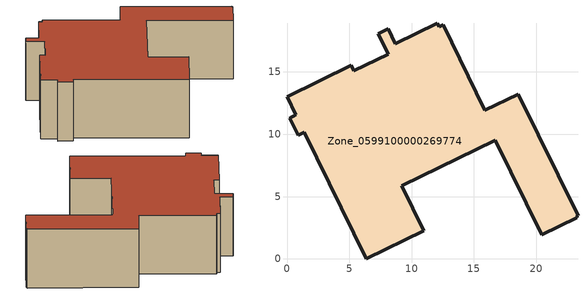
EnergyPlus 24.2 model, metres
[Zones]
Zone_0599100000269774
 floor ground (C_G): 12.22,18.62 12.55,18.77 15.88,11.92 18.58,13.21 23.36,3.44 23.21,3.36 23.25,3.29 20.44,1.92 16.73,9.52 9.23,5.85 10.98,2.26 6.37,0 1.39,10.18 0.89,9.94 0.22,11.3 0.72,11.55 0,13.03 5.14,15.55 5.36,15.09 8.12,16.44 7.32,18.09 8.12,18.46 8.69,17.27 12.05,18.92 z0
 wall outside (C_F): 0,13.03 0.72,11.55 0.22,11.3 0.89,9.94 1.39,10.18 6.37,0 10.98,2.26 9.23,5.85 16.73,9.52 20.44,1.92 23.25,3.29 23.21,3.36 23.36,3.44 18.58,13.21 15.88,11.92 12.55,18.77 12.22,18.62 12.05,18.92 8.69,17.27 8.12,18.46 7.32,18.09 8.12,16.44 5.36,15.09 5.14,15.55 0,13.03 z0:6.3
 roof outside (C_R): 20.44,1.92 23.25,3.29 23.21,3.36 23.36,3.44 18.58,13.21 15.88,11.92 12.55,18.77 12.22,18.62 12.05,18.92 8.69,17.27 8.12,18.46 7.32,18.09 8.12,16.44 5.36,15.09 5.14,15.55 0,13.03 0.72,11.55 0.22,11.3 0.89,9.94 1.39,10.18 6.37,0 10.98,2.26 9.23,5.85 16.73,9.52 z6.3
[BUILDING]
Pand.0599100000269774: North Axis=0; Terrain=City; Loads Convergence Tolerance Value=0.04; Temperature Convergence Tolerance Value=0.4; Solar Distribution=FullExterior; Maximum Number of Warmup Days=25; Minimum Number of Warmup Days=1
[Site:Location]
Rotterdam.The.Hague.AP_ZH_NLD Design_Conditions: Latitude=51.96; Longitude=4.45; Time Zone=1; Elevation=-4.5
[SITE:GROUNDTEMPERATURE:BUILDINGSURFACE]
18, 18, 18, 18, 18, 18, 18, 18, 18, 18, 18, 18
[MATERIAL] Thermal Absorptance=0.9; Solar Absorptance=0.7; Visible Absorptance=0.7
Name | Roughness | Thickness | Conductivity | Density | Specific Heat
G.D.1975-1991 | MediumSmooth | 0.15 | 0.288461 | 540 | 1210
F.D.1975-1991 | Rough | 0.3 | 0.230769 | 1920 | 840
R.D.1975-1991 | MediumRough | 0.2 | 0.153846 | 1500 | 1000
[CONSTRUCTION]
C_G: G.D.1975-1991
C_F: F.D.1975-1991
C_R: R.D.1975-1991
[ZONE]
Zone_0599100000269774: Type=1; Multiplier=1; Ceiling Height=Autocalculate; Volume=Autocalculate; Floor Area=autocalculate; Part of Total Floor Area=Yes
[ZONEINFILTRATION:DESIGNFLOWRATE]
Infil_Zone_0599100000269774: Zone or ZoneList or Space or SpaceList=Zone_0599100000269774; Schedule=AlwaysOn; Design Flow Rate Calculation Method=Flow/Area; Flow Rate per Floor Area=0.0042; Constant Term Coefficient=1; Temperature Term Coefficient=0; Velocity Term Coefficient=0; Velocity Squared Term Coefficient=0
[HVACTEMPLATE:ZONE:IDEALLOADSAIRSYSTEM]
Zone_0599100000269774: Maximum Heating Supply Air Temperature=50; Minimum Cooling Supply Air Temperature=13; Maximum Heating Supply Air Humidity Ratio=0.0156; Minimum Cooling Supply Air Humidity Ratio=0.0077; Heating Limit=NoLimit; Cooling Limit=NoLimit; Dehumidification Control Type=ConstantSensibleHeatRatio; Cooling Sensible Heat Ratio=0.7; Dehumidification Setpoint=60; Humidification Control Type=None; Humidification Setpoint=30; Outdoor Air Method=None; Outdoor Air Flow Rate per Person=0.00944; Outdoor Air Flow Rate per Zone Floor Area=0; Outdoor Air Flow Rate per Zone=0; Demand Controlled Ventilation Type=None; Outdoor Air Economizer Type=NoEconomizer; Heat Recovery Type=None; Sensible Heat Recovery Effectiveness=0.7; Latent Heat Recovery Effectiveness=0.65
[ZONECONTROL:THERMOSTAT]
ThermostatControl_Zone_0599100000269774: Zone or ZoneList=Zone_0599100000269774; Control Type Schedule=DualSetpointControlType; Control 1=Thermostat_Zone_0599100000269774; Temperature Difference Between Cutout And Setpoint=0
[THERMOSTATSETPOINT:DUALSETPOINT]
Thermostat_Zone_0599100000269774: Heating Setpoint Temperature Schedule=HeatingSetpoint_Zone_0599100000269774; Cooling Setpoint Temperature Schedule=CoolingSetpoint_Zone_0599100000269774
[SCHEDULE:COMPACT]
HeatingSetpoint_Zone_0599100000269774: Through: 12/31, For: AllDays, Until: 24:00, 21
CoolingSetpoint_Zone_0599100000269774: Through: 12/31, For: AllDays, Until: 24:00, 24
DualSetpointControlType: Through: 12/31, For: AllDays, Until: 24:00, 4
AlwaysOn: Through: 12/31, For: AllDays, Until: 24:00, 1
